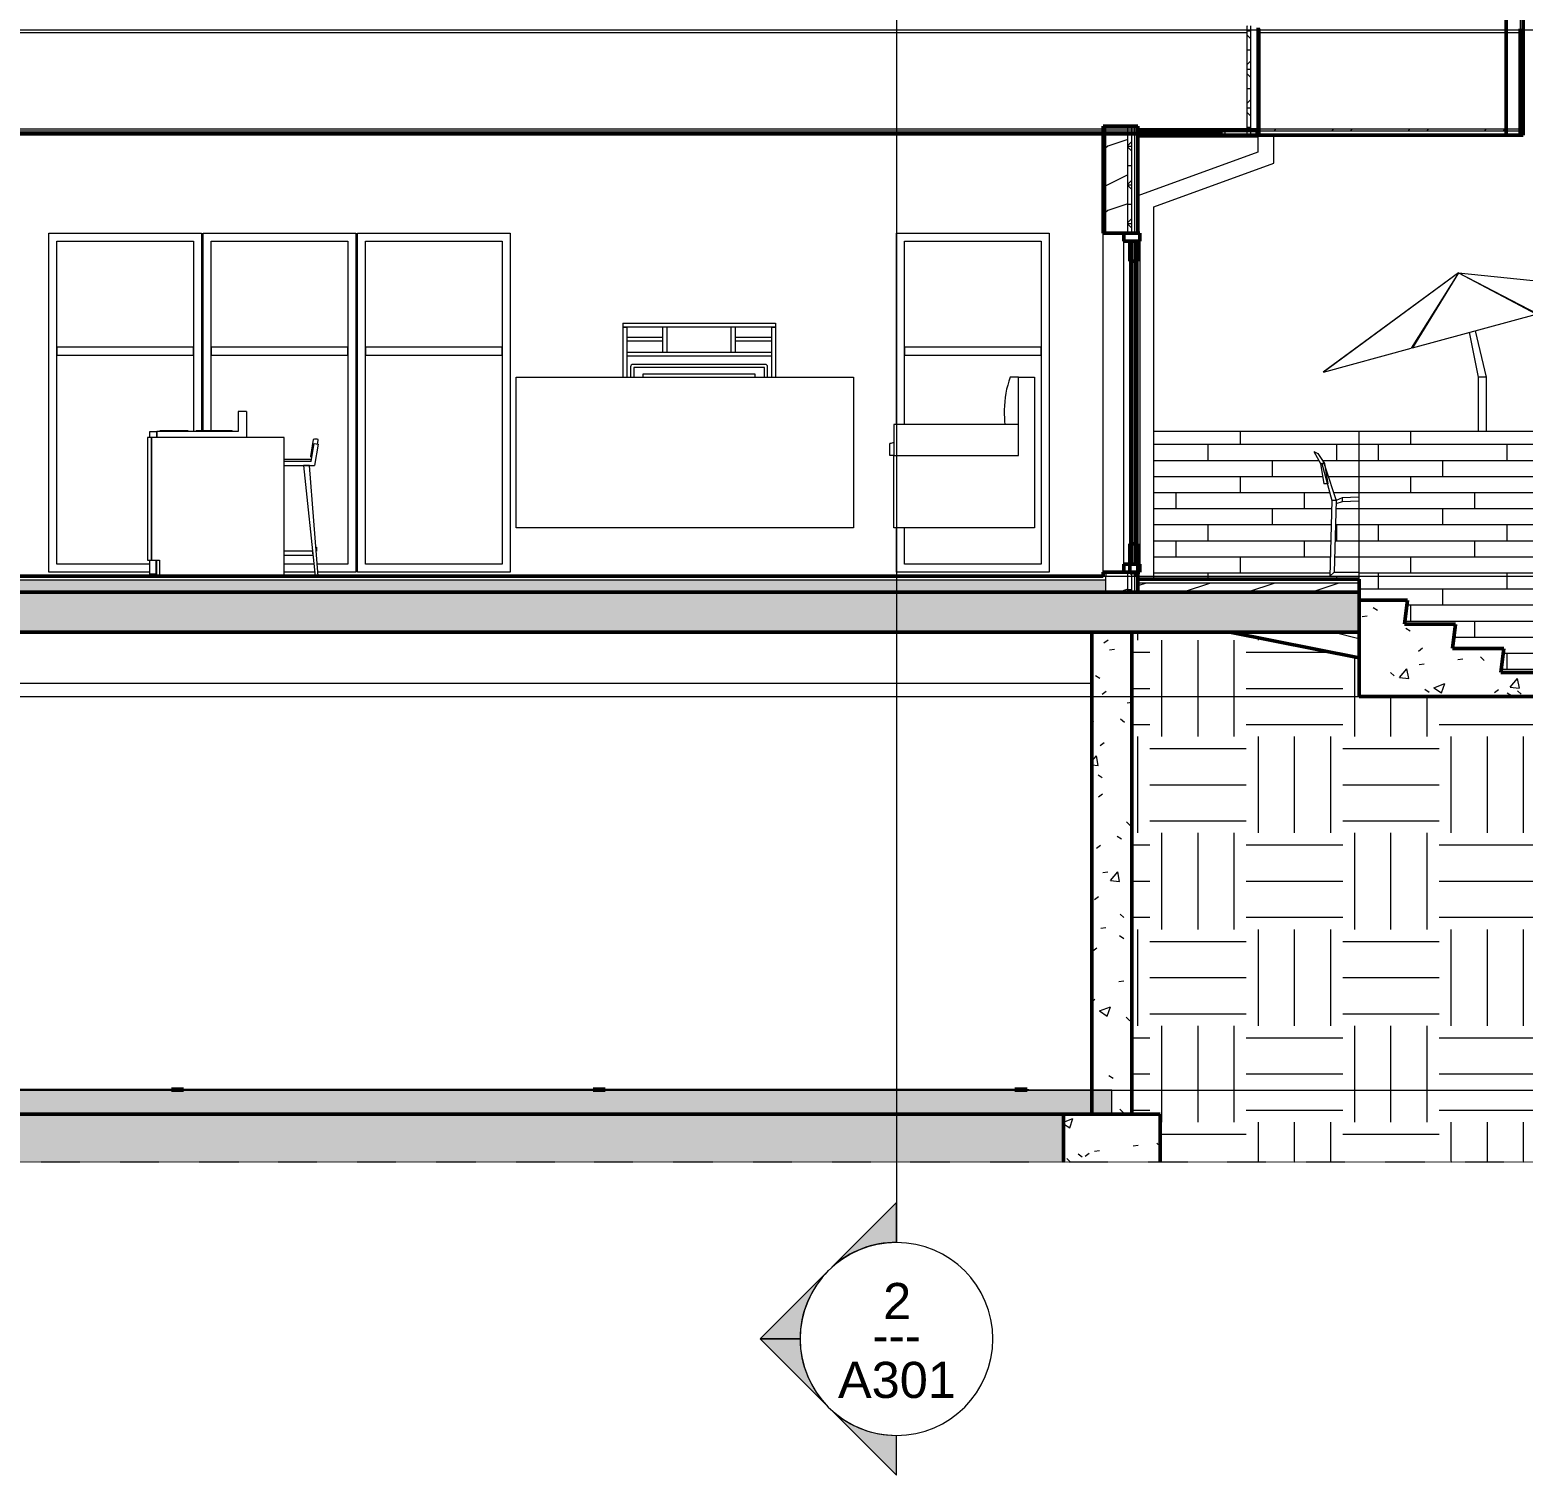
# Model space of a CAD drawing. Header units: inches. Extents: x 9609 to 15463, y -232 to 527.
# Drawn here: x 14714.3 to 15086, y -223.9 to 136 of the extents above; entities that cross this region are included whole.
import ezdxf

# ---------------------------------------------------------------- set-up
doc = ezdxf.new("R2010")
doc.units = ezdxf.units.IN
doc.header["$MEASUREMENT"] = 0
doc.linetypes.add('Aligning Line 1_8_', pattern=[0.25, 0.125, -0.125])
doc.linetypes.add('Grid Line 1_2_', pattern=[0.875, 0.5, -0.125, 0.125, -0.125])
for name, color, linetype, lineweight in [('0-3', 7, 'Continuous', 13), ('0-6', 90, 'Continuous', 5), ('0-8', 250, 'Continuous', 9), ('A-CLNG', 13, 'Continuous', 13), ('A-CLNG-1', 13, 'Continuous', 50), ('A-CLNG-PATT-1', 13, 'Continuous', 9), ('A-FLOR', 192, 'Continuous', 13), ('A-FLOR-1', 192, 'Continuous', 50), ('A-FLOR-LEVL-1', 51, 'Grid Line 1_2_', 9), ('A-FLOR-MCUT', 51, 'Continuous', 13), ('A-FLOR-PATT-1', 8, 'Continuous', 9), ('A-GENM', 5, 'Continuous', 9), ('A-GENM-1', 250, 'Continuous', 9), ('A-GENM-2', 10, 'Continuous', 50), ('A-GLAZ', 151, 'Continuous', 13), ('A-GLAZ-1', 151, 'Continuous', 50), ('A-WALL', 113, 'Continuous', 13), ('A-WALL-3', 113, 'Continuous', 50), ('A-WALL-PATT-5', 111, 'Continuous', 9), ('C-BLDG-PADS-1', 253, 'Continuous', 9), ('C-BLDG-PADS-2', 7, 'Continuous', 13), ('C-TOPO', 7, 'Continuous', 9), ('C-TOPO-1', 10, 'Continuous', 50), ('C-TOPO-2', 250, 'Continuous', 9), ('G-ANNO-SYMB', 111, 'Aligning Line 1_8_', 9), ('G-ANNO-SYMB-2', 147, 'Aligning Line 1_8_', 9), ('G-ANNO-SYMB-3', 111, 'Continuous', 9), ('G-IMPT', 8, 'Continuous', 9), ('I-FURN', 30, 'Continuous', 9), ('I-FURN-1', 250, 'Continuous', 9), ('L-SITE', 91, 'Continuous', 9), ('Q-CASE-2', 250, 'Continuous', 9), ('Q-SPCQ-1', 250, 'Continuous', 9), ('S-FNDN-1', 32, 'Continuous', 50), ('S-FNDN-2', 32, 'Continuous', 9), ('S-STRS', 31, 'Continuous', 9), ('S-STRS-2', 31, 'Continuous', 50)]:
    doc.layers.add(name, color=color, linetype=linetype, lineweight=lineweight)
doc.styles.add('Arial', font='arial.ttf', dxfattribs={"height": 9})
doc.styles.add('Century Gothic', font='ufonts.com_century-gothic.ttf', dxfattribs={"height": 9})
pattern_1 = [(0, (3257.106, 59.024), (24, 24), [24, -24]), (0, (3257.106, 68.024), (24, 24), [24, -24]), (0, (3257.106, 77.024), (24, 24), [24, -24]), (90, (3260.106, 80.024), (-24, 24), [24, -24]), (90, (3269.106, 80.024), (-24, 24), [24, -24]), (90, (3278.106, 80.024), (-24, 24), [24, -24])]
pattern_2 = [(0, (14416.421, 59.024), (30.72, 7.68), [1.267, -21.773, 1.267, -21.773, -122.88]), (0, (14416.421, 59.024), (30.72, 7.68), [-46.08, 1.267, -44.813, 1.267, -21.773, -53.76]), (0, (14416.421, 59.024), (30.72, 7.68), [-115.2, 1.267, -14.093, 1.267, -37.133]), (120, (14427.941, 62.864), (-22.011075, 22.7643), [1.267, -21.773, 1.267, -21.773, -122.88]), (120, (14427.941, 62.864), (-22.011075, 22.7643), [-46.08, 1.267, -44.813, 1.267, -21.773, -53.76]), (120, (14427.941, 62.864), (-22.011075, 22.7643), [-115.2, 1.267, -14.093, 1.267, -37.133]), (240, (14431.781, 78.224), (-8.708925, -30.4443), [1.267, -21.773, 1.267, -21.773, -122.88]), (240, (14431.781, 78.224), (-8.708925, -30.4443), [-46.08, 1.267, -44.813, 1.267, -21.773, -53.76]), (240, (14431.781, 78.224), (-8.708925, -30.4443), [-115.2, 1.267, -14.093, 1.267, -37.133])]
pattern_3 = [(0, (14416.421, 59.024), (0, 4.798), []), (315, (14416.4212, 59.024), (4.798427, 0), [6.786, -6.786]), (45, (14416.4212, 59.024), (4.798427, 0), [6.786, -6.786])]
pattern_4 = [(216.87, (14422.8192, 75.018), (47.980943, 31.987086), [7.997, -71.971]), (206.565, (14432.415, 70.22), (-15.993714, -15.99413), [17.881, -17.881]), (198.435, (14432.415, 62.223), (-31.98674, -15.99388), [10.115, -40.461])]
pattern_5 = [(45, (14416.421, 59.024), (-9.50352, 9.50352), []), (45, (14416.421, 73.424), (-9.50352, 9.50352), [])]
pattern_6 = [(50, (14416.421, 59.024), (27.5427, -2.4099), [2.88, -31.68]), (355, (14416.42, 59.024), (-5.32784, 28.88427), [2.304, -25.344]), (100.451, (14418.717, 58.823), (22.2153, 26.4739), [2.448, -26.924]), (46.184, (14416.42, 66.704), (40.9819, -6.3564), [4.32, -47.52]), (96.636, (14419.837, 66.175), (35.8907, 37.4062), [3.671, -40.386]), (351.184, (14416.42, 66.704), (35.891, 37.4062), [3.456, -38.016]), (21, (14420.261, 64.784), (22.92104, -15.46073), [2.88, -31.68]), (326, (14420.26, 64.784), (9.3435, 27.84574), [2.304, -25.344]), (71.451, (14422.17, 63.496), (32.26477, 12.3844), [2.448, -26.924]), (37.5, (14416.421, 59.024), (0.466855, 12.78271), [1.267, -23.77, 1.267, -24.461, -25.44]), (37.5, (14416.421, 59.024), (0.466855, 12.78271), [-50.765, 1.267, -24.173]), (7.5, (14416.421, 59.024), (10.10159, 15.14509), [1.267, -13.402, 1.267, -23.194, -9.696]), (7.5, (14416.421, 59.024), (10.10159, 15.14509), [-39.13, 1.267, -8.429]), (327.5, (14407.858, 59.024), (20.49916, -0.86578), [1.267, -8.333, 1.267, -28.685, -39.744]), (327.5, (14407.858, 59.024), (20.49916, -0.86578), [-39.552, 1.267, -38.477]), (317.5, (14404.018, 59.024), (22.39478, 3.8443), [1.267, -11.213, 1.267, -18.624, -28.224]), (317.5, (14404.018, 59.024), (22.39478, 3.8443), [-32.371, 1.267, -26.957])]

# ---------------------------------------------------------------- blocks, each defined once
blk = doc.blocks.new('CTR - 2nd Phase_rvt-2-BUILDING SECTION - NORTH_SOUTH - LOOKING WEST')
at = {"layer": 'A-FLOR-LEVL-1'}
for p, q in [((1814.21, 136), (4168.71, 136)), ((1814.21, 0), (4168.71, 0)), ((1814.21, -30), (4168.71, -30)), ((1814.21, -128), (4168.71, -128))]:
    blk.add_line(p, q, dxfattribs=at)
blk = doc.blocks.new('Range - 24_ x 24_-V59-BUILDING SECTION - NORTH_SOUTH - LOOKING WEST')
at = {"layer": 'Q-SPCQ-1'}
for p, q in [((3608.87, 41), (3606.87, 41)), ((3606.87, 41), (3606.87, 36)), ((3608.87, 41), (3608.87, 34.5)), ((3584.87, 34.5), (3584.87, 36)), ((3584.87, 36), (3586.62, 36)), ((3586.62, 34.5), (3586.62, 36)), ((3606.87, 36), (3586.62, 36)), ((3586.62, 36), (3586.62, 34.5)), ((3587.37, 36.25), (3587.37, 36)), ((3587.43, 36.25), (3587.84, 36.25)), ((3587.87, 36.25), (3587.87, 36)), ((3587.87, 36.25), (3590.87, 36.25)), ((3590.87, 36.25), (3593.87, 36.25)), ((3593.87, 36), (3593.87, 36.25)), ((3593.9, 36.25), (3594.32, 36.25)), ((3594.37, 36), (3594.37, 36.25)), ((3596.37, 36.25), (3596.37, 36)), ((3596.37, 36.25), (3597.84, 36.25)), ((3597.87, 36.25), (3597.87, 36)), ((3597.87, 36.25), (3600.87, 36.25)), ((3600.87, 36.25), (3603.87, 36.25)), ((3603.87, 36), (3603.87, 36.25)), ((3603.91, 36.25), (3605.37, 36.25)), ((3605.37, 36), (3605.37, 36.25)), ((3584.87, 0.5), (3584.87, 4)), ((3586.37, 4), (3586.37, 0.5)), ((3586.62, 0), (3586.62, 4)), ((3586.37, 0.5), (3584.87, 0.5))]:
    blk.add_line(p, q, dxfattribs=at)
blk = doc.blocks.new('OD_CW_Base Cabinet - OD_CW_Base Cabinet-2100134-BUILDING SECTION - NORTH_SOUTH - LOOKING WEST')
at = {"layer": 'Q-CASE-2'}
for p, q in [((3584.25, 34.5), (3584.25, 4)), ((3585.25, 34.5), (3584.25, 34.5)), ((3585.25, 4), (3585.25, 34.5)), ((3585.25, 34.5), (3585.25, 4)), ((3618.25, 34.5), (3585.25, 34.5)), ((3618.25, 0), (3618.25, 34.5)), ((3584.25, 4), (3585.25, 4)), ((3585.25, 4), (3587.25, 4)), ((3587.25, 4), (3587.25, 0))]:
    blk.add_line(p, q, dxfattribs=at)
blk = doc.blocks.new('Bar_Stool_6722_1_ - Bar_Stool_6722_1_-1372833-BUILDING SECTION - NORTH_SOUTH - LOOKING WEST')
at = {"layer": 'I-FURN-1'}
for p, q in [((3625.53, 33.98), (3624.87, 29.79)), ((3626.62, 32.86), (3626.77, 33.73)), ((3626.77, 33.73), (3626.77, 33.98)), ((3624.87, 29.79), (3625.04, 29.62)), ((3624.99, 28.5), (3625.79, 33.01)), ((3625.79, 33.01), (3626.77, 32.84)), ((3626.77, 32.84), (3625.83, 27.5)), ((3624.74, 29.04), (3618.25, 29.04)), ((3624.99, 28.5), (3618.25, 28.5)), ((3618.25, 27.5), (3625.83, 27.5)), ((3624.6, 27.5), (3623.13, 27.5)), ((3623.13, 27.5), (3626.02, 0)), ((3626.77, 0), (3624.6, 27.5)), ((3625.04, 28.86), (3624.74, 29.04)), ((3625.03, 28.71), (3625.04, 28.86)), ((3625.04, 29.62), (3625.19, 29.59)), ((3625.37, 6.22), (3618.25, 6.22)), ((3618.25, 5.22), (3625.48, 5.22)), ((3625.48, 5.22), (3625.37, 6.22)), ((3626.2, 7.22), (3626.31, 7.22)), ((3626.31, 7.22), (3626.31, 6.22))]:
    blk.add_line(p, q, dxfattribs=at)
blk.add_arc((3626.15, 32.61), 1.51, 65.6531, 114.3469, dxfattribs=at)
blk = doc.blocks.new('Entertainment_Center_14771 - Entertainment_Center_14771-1372851-BUILDING SECTION - NORTH_SOUTH - LOOKING WEST')
at = {"layer": 'I-FURN-1'}
for p, q in [((3702.57, 63), (3740.57, 63)), ((3702.57, 63), (3702.57, 62)), ((3740.57, 62), (3702.57, 62)), ((3702.57, 62), (3703.57, 62)), ((3702.57, 62), (3702.57, 49.5)), ((3703.57, 62), (3703.57, 49.5)), ((3712.57, 55.72), (3712.57, 62)), ((3713.57, 62), (3712.57, 62)), ((3713.57, 62), (3713.57, 55.72)), ((3729.57, 55.72), (3729.57, 62)), ((3730.57, 62), (3729.57, 62)), ((3730.57, 62), (3730.57, 55.72)), ((3739.57, 62), (3740.57, 62)), ((3739.57, 62), (3739.57, 49.5)), ((3740.57, 63), (3740.57, 62)), ((3740.57, 62), (3740.57, 49.5)), ((3703.57, 59.47), (3712.57, 59.47)), ((3712.57, 58.47), (3703.57, 58.47)), ((3730.57, 59.47), (3739.57, 59.47)), ((3739.57, 58.47), (3730.57, 58.47)), ((3703.57, 55.72), (3739.57, 55.72)), ((3703.57, 55.72), (3703.57, 54.72)), ((3739.57, 54.72), (3703.57, 54.72)), ((3704.52, 52.13), (3704.52, 49.5)), ((3738.03, 52.72), (3705.11, 52.72)), ((3712.57, 55.72), (3713.57, 55.72)), ((3729.57, 55.72), (3730.57, 55.72)), ((3738.62, 49.5), (3738.62, 52.13)), ((3739.57, 55.72), (3739.57, 54.72)), ((3705.31, 51.93), (3705.31, 49.5)), ((3737.83, 51.93), (3705.31, 51.93)), ((3707.67, 49.5), (3707.67, 50.36)), ((3707.67, 50.36), (3735.47, 50.36)), ((3735.47, 50.36), (3735.47, 49.5)), ((3737.83, 49.5), (3737.83, 51.93))]:
    blk.add_line(p, q, dxfattribs=at)
for centre, start, end in [((3705.11, 52.13), 90, 180), ((3738.03, 52.13), 0, 90)]:
    blk.add_arc(centre, 0.591, start, end, dxfattribs=at)
blk = doc.blocks.new('Couch-Both_Arms-Generic - 1-1372852-BUILDING SECTION - NORTH_SOUTH - LOOKING WEST')
at = {"layer": 'I-FURN-1'}
for p, q in [((3676.06, 49.5), (3760.06, 49.5)), ((3676.06, 12), (3676.06, 49.5)), ((3760.06, 49.5), (3760.06, 12)), ((3760.06, 12), (3676.06, 12))]:
    blk.add_line(p, q, dxfattribs=at)
blk = doc.blocks.new('Couch-Both_Arms-Generic - 2-1352635-BUILDING SECTION - NORTH_SOUTH - LOOKING WEST')
at = {"layer": 'I-FURN'}
for p, q in [((3801.06, 49.5), (3799.06, 49.5)), ((3801.06, 37.75), (3801.06, 49.5)), ((3797.56, 41.37), (3797.56, 41.12)), ((3801.06, 37.75), (3770.06, 37.75)), ((3770.06, 37.75), (3770.06, 30)), ((3801.06, 30), (3801.06, 37.75)), ((3769.06, 30), (3769.06, 33)), ((3770.06, 30), (3769.06, 30)), ((3770.06, 30), (3801.06, 30))]:
    blk.add_line(p, q, dxfattribs=at)
for centre, radius, start, end in [((3820.32, 41.37), 22.76, 159.0802, 180), ((3845.07, 41.12), 47.51, 180, 184.0748), ((3784.94, -50.26), 84.76, 100.111, 100.7955)]:
    blk.add_arc(centre, radius, start, end, dxfattribs=at)
at = {"layer": 'I-FURN-1'}
for p, q in [((3801.06, 49.5), (3805.06, 49.5)), ((3805.06, 49.5), (3805.06, 12)), ((3770.06, 12), (3770.06, 30)), ((3805.06, 12), (3770.06, 12))]:
    blk.add_line(p, q, dxfattribs=at)
blk = doc.blocks.new('CTR - 1st Phase - Unit Layouts_rvt-2-BUILDING SECTION - NORTH_SOUTH - LOOKING WEST')
at = {"layer": '0-3'}
for name in ['Entertainment_Center_14771 - Entertainment_Center_14771-1372851-BUILDING SECTION - NORTH_SOUTH - LOOKING WEST', 'Couch-Both_Arms-Generic - 1-1372852-BUILDING SECTION - NORTH_SOUTH - LOOKING WEST', 'Couch-Both_Arms-Generic - 2-1352635-BUILDING SECTION - NORTH_SOUTH - LOOKING WEST', 'Range - 24_ x 24_-V59-BUILDING SECTION - NORTH_SOUTH - LOOKING WEST', 'OD_CW_Base Cabinet - OD_CW_Base Cabinet-2100134-BUILDING SECTION - NORTH_SOUTH - LOOKING WEST', 'Bar_Stool_6722_1_ - Bar_Stool_6722_1_-1372833-BUILDING SECTION - NORTH_SOUTH - LOOKING WEST']:
    blk.add_blockref(name, (0, 0), dxfattribs=at)
blk = doc.blocks.new('CTR  - Topography_rvt-2-BUILDING SECTION - NORTH_SOUTH - LOOKING WEST')
at = {"layer": 'C-BLDG-PADS-1'}
h = blk.add_hatch(dxfattribs=at)
h.set_pattern_fill('FP_42', color=256, style=0, pattern_type=2)
h.set_pattern_definition([(50, (3257.106, 59.024), (27.5427, -2.40992), [2.88, -31.68]), (355, (3257.106, 59.024), (-5.32784, 28.88427), [2.304, -25.344]), (100.451, (3259.402, 58.823), (22.2153, 26.47393), [2.448, -26.924]), (46.184, (3257.106, 66.704), (40.9819, -6.3564), [4.32, -47.52]), (96.636, (3260.522, 66.175), (35.8907, 37.4062), [3.671, -40.386]), (351.184, (3257.106, 66.704), (35.891, 37.4062), [3.456, -38.016]), (21, (3260.946, 64.784), (22.92104, -15.46073), [2.88, -31.68]), (326, (3260.946, 64.784), (9.34353, 27.84574), [2.304, -25.344]), (71.451, (3262.856, 63.496), (32.26477, 12.3844), [2.448, -26.924]), (37.5, (3257.106, 59.024), (0.466855, 12.78271), [1.267, -23.77, 1.267, -24.461, -25.44]), (37.5, (3257.106, 59.024), (0.466855, 12.78271), [-50.765, 1.267, -24.173]), (7.5, (3257.106, 59.024), (10.10159, 15.14509), [1.267, -13.402, 1.267, -23.194, -9.696]), (7.5, (3257.106, 59.024), (10.10159, 15.14509), [-39.13, 1.267, -8.429]), (327.5, (3248.543, 59.024), (20.49916, -0.86578), [1.267, -8.333, 1.267, -28.685, -39.744]), (327.5, (3248.543, 59.024), (20.49916, -0.86578), [-39.552, 1.267, -38.477]), (317.5, (3244.703, 59.024), (22.39478, 3.8443), [1.267, -11.213, 1.267, -18.624, -28.224]), (317.5, (3244.703, 59.024), (22.39478, 3.8443), [-32.371, 1.267, -26.957])])
h.paths.add_polyline_path([(2856.36, -134), (3824.32, -134), (3824.32, -128), (1938.32, -128), (1938.32, -134), (2721.29, -134)], flags=0)
at = {"layer": 'C-TOPO'}
h = blk.add_hatch(dxfattribs=at)
h.set_pattern_fill('FP_43', color=256, style=0, pattern_type=2)
h.set_pattern_definition(pattern_1)
h.paths.add_polyline_path([(3897.94, -145.92), (3933.92, -145.92), (3933.92, -27.7), (3933.46, -27.7), (3933.17, -30), (3885.92, -30), (3885.92, -20.35), (3853.69, -14), (3829.32, -14), (3829.32, -134), (3836.32, -134), (3836.32, -145.92), (3851.47, -145.92)], flags=0)
h = blk.add_hatch(dxfattribs=at)
h.set_pattern_fill('FP_43', color=256, style=0, pattern_type=2)
h.set_pattern_definition(pattern_1)
h.paths.add_polyline_path([(3812.32, -145.92), (3812.32, -134.01), (1938.32, -134.01), (1938.32, -145.92), (3801.84, -145.92)], flags=0)
at = {"layer": 'A-FLOR-LEVL-1'}
for p, q in [((1814.21, 0), (4168.71, 0)), ((1814.21, -128), (4168.71, -128))]:
    blk.add_line(p, q, dxfattribs=at)
at = {"layer": 'C-BLDG-PADS-2'}
for p, q in [((3824.32, -128), (1938.32, -128)), ((3824.32, -134), (3824.32, -128)), ((1938.32, -134), (3824.32, -134))]:
    blk.add_line(p, q, dxfattribs=at)
at = {"layer": 'C-TOPO-1'}
for p, q in [((3853.69, -14), (3885.92, -20.35)), ((3581.79, -134.01), (1938.32, -134.01)), ((3812.32, -134.01), (3581.79, -134.01))]:
    blk.add_line(p, q, dxfattribs=at)
at = {"layer": 'C-TOPO-2'}
for p, q in [((3853.69, -14), (3885.92, -20.35)), ((3879.62, -14), (3885.85, -15.51)), ((3581.79, -134.01), (1938.32, -134.01)), ((3581.79, -134.01), (3812.32, -134.01))]:
    blk.add_line(p, q, dxfattribs=at)
at = {"layer": 'G-ANNO-SYMB-2'}
blk.add_line((1910.88, 0), (4071.98, 0), dxfattribs=at)
blk = doc.blocks.new('Parking_Stall_Multiple - STANDARD-1981804-BUILDING SECTION - NORTH_SOUTH - LOOKING WEST')
at = {"layer": 'A-GENM-1'}
for p, q in [((2180.82, -127.75), (2282.82, -127.75)), ((2285.82, -127.75), (2387.82, -127.75)), ((2390.82, -127.75), (2492.82, -127.75))]:
    blk.add_line(p, q, dxfattribs=at)
at = {"layer": 'A-GENM-2'}
for p, q in [((2180.82, -127.75), (2177.82, -127.75)), ((2177.82, -127.75), (2177.82, -128)), ((2177.82, -128), (2180.82, -128)), ((2180.82, -128), (2180.82, -127.75)), ((2285.82, -127.75), (2282.82, -127.75)), ((2282.82, -127.75), (2282.82, -128)), ((2285.82, -127.75), (2282.82, -127.75)), ((2282.82, -127.75), (2282.82, -128)), ((2282.82, -128), (2285.82, -128)), ((2282.82, -128), (2285.82, -128)), ((2285.82, -128), (2285.82, -127.75)), ((2285.82, -128), (2285.82, -127.75)), ((2390.82, -127.75), (2387.82, -127.75)), ((2387.82, -127.75), (2387.82, -128)), ((2390.82, -127.75), (2387.82, -127.75)), ((2387.82, -127.75), (2387.82, -128)), ((2387.82, -128), (2390.82, -128)), ((2387.82, -128), (2390.82, -128)), ((2390.82, -128), (2390.82, -127.75)), ((2390.82, -128), (2390.82, -127.75)), ((2495.82, -127.75), (2492.82, -127.75)), ((2492.82, -127.75), (2492.82, -128)), ((2492.82, -128), (2495.82, -128)), ((2495.82, -128), (2495.82, -127.75))]:
    blk.add_line(p, q, dxfattribs=at)
blk = doc.blocks.new('CTR - 1st Phase - Common Walls_rvt-2-BUILDING SECTION - NORTH_SOUTH - LOOKING WEST')
at = {"layer": 'A-FLOR-LEVL-1'}
for p, q in [((1814.21, 136), (4168.71, 136)), ((1814.21, 0), (4168.71, 0)), ((1814.21, -30), (4168.71, -30)), ((1814.21, -128), (4168.71, -128))]:
    blk.add_line(p, q, dxfattribs=at)
at = {"layer": 'G-ANNO-SYMB-2'}
blk.add_line((1910.88, 0), (4071.98, 0), dxfattribs=at)
at = {"layer": '0-8'}
blk.add_blockref('Parking_Stall_Multiple - STANDARD-1981804-BUILDING SECTION - NORTH_SOUTH - LOOKING WEST', (1307.4, 0), dxfattribs=at)
blk = doc.blocks.new('Outdoor Table01 - 02ZUTB01_dwg-1294291-BUILDING SECTION - NORTH_SOUTH - LOOKING WEST')
at = {"layer": 'G-IMPT'}
for p, q in [((3910.64, 75.5), (3876.96, 50.77)), ((3910.64, 75.5), (3876.96, 50.77)), ((3910.64, 75.5), (3877.06, 50.8)), ((3910.64, 75.5), (3898.89, 56.75)), ((3910.64, 75.5), (3899.15, 56.82)), ((3910.64, 75.5), (3952.21, 71.29)), ((3910.64, 75.5), (3952.21, 71.29)), ((3910.64, 75.5), (3930.02, 65.24)), ((3910.64, 75.5), (3930.27, 65.31)), ((3910.64, 75.5), (3952.1, 71.26)), ((3930.27, 65.31), (3952.1, 71.26)), ((3899.15, 56.82), (3930.02, 65.24)), ((3915.64, 49.5), (3913.4, 60.7)), ((3917.64, 49.5), (3914.85, 61.1)), ((3877.06, 50.8), (3898.89, 56.75)), ((3915.64, 36), (3915.64, 49.5)), ((3917.64, 49.5), (3915.64, 49.5)), ((3917.64, 36), (3917.64, 49.5)), ((3874.65, 31), (3875.65, 30.5)), ((3874.65, 31), (3876.27, 28)), ((3875.65, 30.5), (3877.27, 28)), ((3876.27, 28), (3877.14, 23)), ((3876.27, 28), (3876.64, 28)), ((3877.14, 28), (3876.64, 28)), ((3876.64, 28), (3879.14, 18.83)), ((3877.14, 28), (3877.4, 27.21)), ((3877.14, 28), (3877.27, 28)), ((3877.27, 28), (3878.14, 23)), ((3877.42, 27.15), (3880.14, 18.83)), ((3878, 23), (3877.14, 23)), ((3878.14, 23), (3878.08, 23)), ((3879.14, 18.83), (3878.64, 0)), ((3880.14, 18.83), (3879.14, 18.83)), ((3880.14, 18.83), (3879.64, 1)), ((3881.64, 19.48), (3880.14, 18.83)), ((3885.85, 19.65), (3881.64, 19.48)), ((3881.64, 19.48), (3881.64, 18.48)), ((3885.85, 18.65), (3881.64, 18.48)), ((3881.64, 18.48), (3880.11, 17.98)), ((3878.64, 0), (3879.64, 1)), ((3878.64, 0), (3885.85, 0)), ((3879.64, 1), (3885.85, 1))]:
    blk.add_line(p, q, dxfattribs=at)
blk = doc.blocks.new('Outdoor Table01 - Outdoor Table01-1899970-BUILDING SECTION - NORTH_SOUTH - LOOKING WEST')
blk.add_blockref('Outdoor Table01 - 02ZUTB01_dwg-1294291-BUILDING SECTION - NORTH_SOUTH - LOOKING WEST', (0, 0))
blk = doc.blocks.new('_THE_ WINDOW _ DOOR - Door - 1st Floor-V126-BUILDING SECTION - NORTH_SOUTH - LOOKING WEST')
at = {"layer": 'A-GLAZ'}
for p, q in [((3827.32, 3), (3827.32, 83.37)), ((3831.32, 83.37), (3831.32, 3)), ((3828.82, 8), (3828.82, 78.37)), ((3830.82, 78.37), (3830.82, 8))]:
    blk.add_line(p, q, dxfattribs=at)
at = {"layer": 'A-GLAZ-1'}
for p, q in [((3827.32, 85.37), (3827.32, 83.37)), ((3831.32, 85.37), (3827.32, 85.37)), ((3827.32, 83.37), (3831.32, 83.37)), ((3830.82, 83.37), (3828.82, 83.37)), ((3828.82, 83.37), (3828.82, 78.37)), ((3830.32, 83.37), (3829.32, 83.37)), ((3829.32, 83.37), (3829.32, 3)), ((3830.32, 3), (3830.32, 83.37)), ((3830.82, 78.37), (3830.82, 83.37)), ((3831.32, 83.37), (3831.32, 85.37)), ((3828.82, 78.37), (3830.82, 78.37)), ((3830.82, 8), (3828.82, 8)), ((3828.82, 8), (3828.82, 1)), ((3830.82, 1), (3830.82, 8)), ((3827.32, 3), (3827.32, 1)), ((3831.32, 3), (3827.32, 3)), ((3827.32, 1), (3831.32, 1)), ((3828.82, 1), (3830.82, 1)), ((3829.32, 3), (3830.32, 3)), ((3829.82, 1), (3829.82, 0.5)), ((3830.82, 1), (3829.82, 1)), ((3829.82, 0.5), (3830.82, 0.5)), ((3830.82, 0.5), (3830.82, 1)), ((3831.32, 1), (3831.32, 3))]:
    blk.add_line(p, q, dxfattribs=at)
blk = doc.blocks.new('_THE_ WINDOW _ DOOR - Window - 1st Floor-V129-BUILDING SECTION - NORTH_SOUTH - LOOKING WEST')
at = {"layer": 'A-GLAZ'}
for p, q in [((3561.71, 83.37), (3595.74, 83.37)), ((3561.71, 3), (3561.71, 83.37)), ((3595.74, 83.37), (3595.74, 36)), ((3561.71, 57), (3561.71, 55)), ((3595.74, 57), (3561.71, 57)), ((3595.74, 55), (3595.74, 57)), ((3561.71, 55), (3595.74, 55)), ((3584.87, 3), (3561.71, 3)), ((3586.62, 3), (3586.37, 3))]:
    blk.add_line(p, q, dxfattribs=at)
blk = doc.blocks.new('_THE_ WINDOW _ DOOR - Window - 1st Floor-V155-BUILDING SECTION - NORTH_SOUTH - LOOKING WEST')
at = {"layer": 'A-GLAZ'}
for p, q in [((3600.11, 83.37), (3634.14, 83.37)), ((3600.11, 36.25), (3600.11, 83.37)), ((3634.14, 83.37), (3634.14, 3)), ((3600.11, 57), (3600.11, 55)), ((3634.14, 57), (3600.11, 57)), ((3634.14, 55), (3634.14, 57)), ((3600.11, 55), (3634.14, 55)), ((3625.71, 3), (3618.25, 3)), ((3634.14, 3), (3626.54, 3))]:
    blk.add_line(p, q, dxfattribs=at)
blk = doc.blocks.new('_THE_ WINDOW _ DOOR - Window - 1st Floor-V156-BUILDING SECTION - NORTH_SOUTH - LOOKING WEST')
at = {"layer": 'A-GLAZ'}
for p, q in [((3772.72, 83.37), (3806.75, 83.37)), ((3772.72, 37.75), (3772.72, 83.37)), ((3806.75, 83.37), (3806.75, 3)), ((3772.72, 57), (3772.72, 55)), ((3806.75, 57), (3772.72, 57)), ((3806.75, 55), (3806.75, 57)), ((3772.72, 55), (3806.75, 55)), ((3772.72, 3), (3772.72, 12)), ((3806.75, 3), (3772.72, 3))]:
    blk.add_line(p, q, dxfattribs=at)
blk = doc.blocks.new('077123 - Manufactured Gutters and Downspouts - 077123 - Manufactured Gutters and Downspouts-1955134-BUILDING SECTION - NORTH_SOUTH - LOOKING WEST')
at = {"layer": 'A-GENM'}
for p, q in [((3860.7, 109.75), (3860.7, 105.58)), ((3864.7, 102.78), (3864.7, 109.75)), ((3860.7, 105.58), (3830.82, 94.71)), ((3834.82, 91.91), (3864.7, 102.78)), ((3834.82, -0.75), (3834.82, 91.91))]:
    blk.add_line(p, q, dxfattribs=at)
blk = doc.blocks.new('_THE_ WINDOW _ DOOR - Window - 1st Floor-V166-BUILDING SECTION - NORTH_SOUTH - LOOKING WEST')
at = {"layer": 'A-GLAZ'}
for p, q in [((3638.51, 83.37), (3672.54, 83.37)), ((3638.51, 3), (3638.51, 83.37)), ((3672.54, 83.37), (3672.54, 3)), ((3638.51, 57), (3638.51, 55)), ((3672.54, 57), (3638.51, 57)), ((3672.54, 55), (3672.54, 57)), ((3638.51, 55), (3672.54, 55)), ((3672.54, 3), (3638.51, 3))]:
    blk.add_line(p, q, dxfattribs=at)
blk = doc.blocks.new('Section - Section Head - Filled-22785-BUILDING SECTION - NORTH_SOUTH - LOOKING WEST')
at = {"layer": 'G-ANNO-SYMB-3'}
h = blk.add_hatch(color=256, dxfattribs=at)
edge = h.paths.add_edge_path(flags=0)
edge.add_arc((2547.82, 477.51), 24.03, 47.9216, 90)
edge.add_line((2547.82, 501.54), (2547.82, 511.45))
edge.add_line((2547.82, 511.45), (2563.93, 495.35))
h = blk.add_hatch(color=256, dxfattribs=at)
edge = h.paths.add_edge_path(flags=0)
edge.add_line((2564.79, 494.48), (2581.76, 477.51))
edge.add_line((2581.76, 477.51), (2571.82, 477.51))
edge.add_arc((2547.82, 477.51), 24, 0, 45)
h = blk.add_hatch(color=256, dxfattribs=at)
edge = h.paths.add_edge_path(flags=0)
edge.add_arc((2547.82, 477.51), 24, 315, 360)
edge.add_line((2571.82, 477.51), (2581.76, 477.51))
edge.add_line((2581.76, 477.51), (2564.79, 460.54))
h = blk.add_hatch(color=256, dxfattribs=at)
edge = h.paths.add_edge_path(flags=0)
edge.add_line((2563.93, 459.67), (2547.82, 443.57))
edge.add_line((2547.82, 443.57), (2547.82, 453.48))
edge.add_arc((2547.82, 477.51), 24.03, 270, 312.0784)
for p, q in [((2563.93, 495.35), (2547.82, 511.45)), ((2547.82, 511.45), (2547.82, 501.54)), ((2581.76, 477.51), (2564.79, 494.48)), ((2564.79, 460.54), (2581.76, 477.51)), ((2571.82, 477.51), (2581.76, 477.51)), ((2581.76, 477.51), (2571.82, 477.51)), ((2547.82, 443.57), (2563.93, 459.67)), ((2547.82, 453.48), (2547.82, 443.57))]:
    blk.add_line(p, q, dxfattribs=at)
for centre, radius, start, end in [((2547.82, 477.54), 24, 90, 270), ((2547.82, 477.54), 24, 270, 90), ((2547.82, 477.51), 24.03, 47.9216, 90), ((2547.82, 477.51), 24, 0, 45), ((2547.82, 477.51), 24, 315, 360), ((2547.82, 477.51), 24.03, 270, 312.0784)]:
    blk.add_arc(centre, radius, start, end, dxfattribs=at)

msp = doc.modelspace()

# ---------------------------------------------------------------- hatches: boundary and pattern name
at = {"layer": 'A-CLNG-PATT-1'}
h = msp.add_hatch(dxfattribs=at)
h.set_pattern_fill('FP_48', color=256, style=0, pattern_type=2)
h.set_pattern_definition(pattern_5)
h.paths.add_polyline_path([(13257.139, 110.625), (13257.139, 111.125), (13227.489, 111.125), (13227.489, 110.625), (13255.9123, 110.625)], flags=0)
h.paths.add_polyline_path([(15019.789, 110.625), (15019.789, 111.125), (14990.139, 111.125), (14990.139, 110.625), (15011.8093, 110.625)], flags=0)
at = {"layer": 'A-FLOR-PATT-1'}
h = msp.add_hatch(dxfattribs=at)
h.set_pattern_fill('FP_41', color=256, style=0, pattern_type=2)
h.set_pattern_definition(pattern_2)
h.paths.add_polyline_path([(15011.789, 110.125), (15011.789, 110.75), (13795.639, 110.75), (13795.639, 110.125), (15011.164, 110.125)], flags=0)
h.paths.add_polyline_path([(13239.0287, 110.125), (13257.889, 110.125), (13257.889, 110.75), (13229.989, 110.75), (13229.989, 110.125)], flags=0)
h.paths.add_polyline_path([(13265.139, 110.125), (13683.639, 110.125), (13683.639, 110.75), (13265.139, 110.75)], flags=0)
h = msp.add_hatch(dxfattribs=at)
h.set_pattern_fill('FP_48', color=256, style=0, pattern_type=2)
h.set_pattern_definition(pattern_5)
h.paths.add_polyline_path([(15085.289, 110.75), (15085.289, 111.25), (15020.2265, 111.25), (15020.2265, 110.75), (15028.6929, 110.75)], flags=0)
h = msp.add_hatch(dxfattribs=at)
h.set_pattern_fill('FP_41', color=256, style=0, pattern_type=2)
h.set_pattern_definition(pattern_2)
h.paths.add_polyline_path([(14116.9772, -4), (14982.139, -4), (14982.139, -1), (13265.139, -1), (13265.139, -4), (14083.2099, -4)], flags=0)
h = msp.add_hatch(dxfattribs=at)
h.set_pattern_fill('FP_44', color=256, style=0, pattern_type=2)
h.set_pattern_definition(pattern_4)
h.paths.add_polyline_path([(15045.239, -4), (15045.239, -1.75), (14990.139, -1.75), (14990.139, -4), (15028.6929, -4)], flags=0)
h = msp.add_hatch(dxfattribs=at)
h.set_pattern_fill('FP_42', color=256, style=0, pattern_type=2)
h.set_pattern_definition(pattern_6)
h.paths.add_polyline_path([(13259.639, -14), (15045.239, -14), (15045.239, -4), (13259.639, -4), (13259.639, -9.2343)], flags=0)
at = {"layer": 'A-WALL-PATT-5'}
h = msp.add_hatch(dxfattribs=at)
h.set_pattern_fill('FP_44', color=256, style=0, pattern_type=2)
h.set_pattern_definition(pattern_4)
h.paths.add_polyline_path([(15017.289, 109.75), (15017.289, 111.25), (15011.789, 111.25), (15011.8093, 109.75)], flags=0)
h.paths.add_polyline_path([(15011.789, 229.75), (15017.289, 229.75), (15017.289, 241.875), (15011.789, 241.875), (15011.789, 232.6021)], flags=0)
h.paths.add_polyline_path([(15011.789, 266.625), (15017.289, 266.625), (15017.289, 268.125), (15011.789, 268.125), (15011.789, 267.625)], flags=0)
h.paths.add_polyline_path([(15011.789, 350.125), (15017.289, 350.125), (15017.289, 350.5), (15011.789, 350.5)], flags=0)
h = msp.add_hatch(dxfattribs=at)
h.set_pattern_fill('FP_45', color=256, style=0, pattern_type=2)
h.set_pattern_definition(pattern_3)
h.paths.add_polyline_path([(15018.289, 109.75), (15018.289, 137), (15017.289, 137), (15017.289, 109.75)], flags=0)
h.paths.add_polyline_path([(15018.289, 229.75), (15018.289, 268.125), (15017.289, 268.125), (15017.289, 229.75)], flags=0)
h.paths.add_polyline_path([(15017.289, 350.125), (15018.289, 350.125), (15018.289, 350.5), (15017.289, 350.5)], flags=0)
h = msp.add_hatch(dxfattribs=at)
h.set_pattern_fill('FP_44', color=256, style=0, pattern_type=2)
h.set_pattern_definition(pattern_4)
h.paths.add_polyline_path([(14987.639, -4), (14987.639, 1), (14982.139, 1), (14982.139, -4), (14986.4838, -4)], flags=0)
h.paths.add_polyline_path([(14987.639, 85.375), (14987.639, 112), (14982.139, 112), (14982.139, 85.375)], flags=0)
h = msp.add_hatch(dxfattribs=at)
h.set_pattern_fill('FP_45', color=256, style=0, pattern_type=2)
h.set_pattern_definition(pattern_3)
h.paths.add_polyline_path([(14987.639, -4), (14988.639, -4), (14988.639, 1), (14987.639, 1)], flags=0)
h.paths.add_polyline_path([(14987.639, 85.375), (14988.639, 85.375), (14988.639, 112), (14987.639, 112), (14987.639, 106.4266)], flags=0)
h = msp.add_hatch(dxfattribs=at)
h.set_pattern_fill('FP_54', color=256, style=0, pattern_type=2)
h.set_pattern_definition([(0, (14983.6392, 0.8), (0, 4), []), (90, (14983.639, 0.8), (-8, 8), [4, -28]), (90, (14999.639, 4.8), (-8, 8), [4, -28])])
h.paths.add_polyline_path([(15010.7843, -0.75), (15045.164, -0.75), (15045.164, 0), (15037.9528, 0), (15038.4528, 18.8295), (15037.3159, 23), (15036.4528, 23), (15035.5829, 28), (15033.9672, 31), (15034.9672, 30.5), (15036.5829, 28), (15036.7306, 27.1508), (15039.4528, 18.8295), (15040.9528, 19.4798), (15045.164, 19.6483), (15045.164, 36), (14994.139, 36), (14994.139, -0.75), (15010.7842, -0.75)], flags=0)
h.paths.add_polyline_path([(15038.9528, 1), (15045.164, 1), (15045.164, 18.6483), (15040.9528, 18.4798), (15039.4291, 17.9844), (15038.9607, 1.2803)], flags=0)
h = msp.add_hatch(dxfattribs=at)
h.set_pattern_fill('FP_53', color=256, style=0, pattern_type=2)
h.set_pattern_definition([(0, (15122.0392, 0.8), (0, 4), []), (90, (15122.039, 0.8), (-8, 8), [4, -28]), (90, (15138.039, 4.8), (-8, 8), [4, -28])])
h.paths.add_polyline_path([(15092.8323, -27.2532), (15116.4943, -27.1031), (15119.914, -26.8594), (15119.914, 36), (15045.164, 36), (15045.164, -0.75), (15045.239, -0.75), (15045.239, -6), (15057.239, -6), (15056.489, -12), (15069.239, -12), (15068.489, -18), (15081.239, -18), (15080.489, -24), (15093.239, -24)], flags=0)
h.paths.add_polyline_path([(15045.239, -18.2028), (15045.239, -14), (15045.164, -14), (15045.164, -18.188)], flags=0)
h = msp.add_hatch(dxfattribs=at)
h.set_pattern_fill('FP_42', color=256, style=0, pattern_type=2)
h.set_pattern_definition(pattern_6)
h.paths.add_polyline_path([(14988.639, -134), (14988.639, -14), (14978.639, -14), (14978.639, -134)], flags=0)
at = {"layer": 'S-FNDN-2'}
h = msp.add_hatch(dxfattribs=at)
h.set_pattern_fill('FP_42', color=256, style=0, pattern_type=2)
h.set_pattern_definition(pattern_6)
h.paths.add_polyline_path([(14995.639, -145.9244), (14995.639, -134), (14971.639, -134), (14971.639, -145.9244)], flags=0)
at = {"layer": 'S-STRS'}
h = msp.add_hatch(dxfattribs=at)
h.set_pattern_fill('FP_42', color=256, style=0, pattern_type=2)
h.set_pattern_definition(pattern_6)
h.paths.add_polyline_path([(15092.489, -30), (15093.239, -24), (15080.489, -24), (15081.239, -18), (15068.489, -18), (15069.239, -12), (15056.489, -12), (15057.239, -6), (15045.239, -6), (15045.239, -30)], flags=0)

# ---------------------------------------------------------------- linework, layer by layer
at = {"layer": 'A-CLNG'}
msp.add_line((15019.789, 110.625), (14990.139, 110.625), dxfattribs=at)
at = {"layer": 'A-CLNG-1'}
for p, q in [((15019.789, 111.125), (14990.139, 111.125)), ((14990.139, 109.625), (15019.789, 109.625)), ((15019.789, 109.625), (15019.789, 111.125))]:
    msp.add_line(p, q, dxfattribs=at)
at = {"layer": 'A-FLOR'}
msp.add_line((14978.639, -26.75), (14646.639, -26.75), dxfattribs=at)
at = {"layer": 'A-FLOR-1'}
for p, q in [((15020.2265, 136.25), (15020.2265, 109.75)), ((15085.289, 109.75), (15085.289, 136.25)), ((13795.639, 110.125), (15011.164, 110.125)), ((15020.2265, 109.75), (15085.289, 109.75)), ((14981.514, 0), (14416.2837, 0)), ((15045.239, -0.75), (14990.139, -0.75)), ((15045.239, -14), (15045.239, -0.75)), ((15045.239, -4), (13259.639, -4)), ((13259.639, -14), (15045.239, -14))]:
    msp.add_line(p, q, dxfattribs=at)
at = {"layer": 'A-FLOR-LEVL-1'}
for p, q in [((12974.2716, 136), (15327.2797, 136)), ((12974.2716, 0), (15327.2797, 0)), ((12974.2716, -30), (15327.2797, -30)), ((12974.2716, -128), (15327.2797, -128))]:
    msp.add_line(p, q, dxfattribs=at)
at = {"layer": 'A-FLOR-MCUT'}
for p, q in [((15017.289, 135.25), (13795.639, 135.25)), ((15085.289, 135.25), (15020.2265, 135.25)), ((15011.789, 111.25), (13795.639, 111.25)), ((15011.789, 110.75), (13795.639, 110.75)), ((15011.164, 110.125), (15011.789, 110.125)), ((15085.289, 111.25), (15020.2265, 111.25)), ((15085.289, 110.75), (15020.2265, 110.75)), ((14982.139, -1), (13265.139, -1)), ((14982.139, -4), (14982.139, 0)), ((15045.239, -1.75), (14990.139, -1.75))]:
    msp.add_line(p, q, dxfattribs=at)
at = {"layer": 'A-WALL'}
for p, q in [((15085.289, 178), (15085.289, 109.75)), ((15017.289, 137), (15017.289, 109.75)), ((15018.289, 109.75), (15018.289, 137)), ((15019.789, 111.125), (15019.789, 136.5)), ((14982.139, 85.375), (14982.139, 112)), ((14987.639, 85.375), (14987.639, 112)), ((14988.639, 85.375), (14988.639, 112)), ((14989.389, 85.375), (14989.389, 112)), ((15017.289, 111.25), (15011.789, 111.25)), ((15011.789, 111.25), (15011.789, 109.75)), ((14719.0265, 1), (14719.0265, 85.375)), ((14719.0265, 85.375), (14757.0515, 85.375)), ((14757.0515, 85.375), (14757.0515, 36.25)), ((14757.4265, 36.25), (14757.4265, 85.375)), ((14757.4265, 85.375), (14795.4515, 85.375)), ((14795.4515, 85.375), (14795.4515, 1)), ((14795.8265, 1), (14795.8265, 85.375)), ((14795.8265, 85.375), (14833.8515, 85.375)), ((14833.8515, 85.375), (14833.8515, 1)), ((14930.039, 37.75), (14930.039, 85.375)), ((14930.039, 85.375), (14968.064, 85.375)), ((14968.064, 85.375), (14968.064, 1)), ((14981.514, 1), (14981.514, 85.375)), ((15124.164, 36), (14994.139, 36)), ((15045.164, 36), (15045.164, -0.75)), ((14930.039, 1), (14930.039, 12)), ((14744.189, 1), (14719.0265, 1)), ((14745.939, 1), (14745.689, 1)), ((14785.235, 1), (14777.564, 1)), ((14795.4515, 1), (14786.0109, 1)), ((14833.8515, 1), (14795.8265, 1)), ((14968.064, 1), (14930.039, 1)), ((14982.139, 1), (14982.139, 0)), ((14987.639, -4), (14987.639, 1)), ((14988.639, -4), (14988.639, 1)), ((14989.389, -4), (14989.389, 0.5)), ((14981.514, 0), (14982.139, 0)), ((15045.164, -14), (15045.164, -18.188))]:
    msp.add_line(p, q, dxfattribs=at)
at = {"layer": 'A-WALL-3'}
for p, q in [((15081.789, 178), (15081.789, 109.75)), ((15086.039, 109.75), (15086.039, 178)), ((15020.039, 109.75), (15020.039, 136.5)), ((14990.139, 112), (14981.514, 112)), ((14981.514, 112), (14981.514, 85.375)), ((14990.139, 85.375), (14990.139, 112)), ((15011.164, 110.125), (15011.164, 109.75)), ((15011.164, 109.75), (15020.039, 109.75)), ((15085.289, 109.75), (15086.039, 109.75)), ((14981.514, 85.375), (14990.139, 85.375)), ((14989.139, 1), (14981.514, 1)), ((14981.514, 1), (14981.514, 0)), ((14989.139, 0.5), (14989.139, 1)), ((14990.139, 0.5), (14989.139, 0.5)), ((14990.139, -4), (14990.139, 0.5))]:
    msp.add_line(p, q, dxfattribs=at)
at = {"layer": 'G-ANNO-SYMB'}
for p, q in [((13070.1924, 0), (15231.2964, 0)), ((13070.1924, -145.8387), (15231.2964, -145.8387))]:
    msp.add_line(p, q, dxfattribs=at)
at = {"layer": 'G-ANNO-SYMB-3'}
msp.add_line((14930.039, 467.281), (14930.039, -165.909), dxfattribs=at)
at = {"layer": 'S-FNDN-1'}
for p, q in [((14978.639, -14), (14978.639, -134)), ((14988.639, -134), (14988.639, -14)), ((14995.639, -134), (14971.639, -134)), ((14971.639, -134), (14971.639, -145.9244)), ((14995.639, -145.9244), (14995.639, -134))]:
    msp.add_line(p, q, dxfattribs=at)
at = {"layer": 'S-STRS-2'}
for p, q in [((15057.239, -6), (15045.239, -6)), ((15045.239, -6), (15045.239, -30)), ((15056.489, -12), (15057.239, -6)), ((15069.239, -12), (15056.489, -12)), ((15068.489, -18), (15069.239, -12)), ((15081.239, -18), (15068.489, -18)), ((15080.489, -24), (15081.239, -18)), ((15093.239, -24), (15080.489, -24)), ((15045.239, -30), (15092.489, -30))]:
    msp.add_line(p, q, dxfattribs=at)

# ---------------------------------------------------------------- block references
at = {"layer": '0-6'}
for name in ['CTR - 2nd Phase_rvt-2-BUILDING SECTION - NORTH_SOUTH - LOOKING WEST', 'CTR - 1st Phase - Common Walls_rvt-2-BUILDING SECTION - NORTH_SOUTH - LOOKING WEST', 'CTR  - Topography_rvt-2-BUILDING SECTION - NORTH_SOUTH - LOOKING WEST', 'CTR - 1st Phase - Unit Layouts_rvt-2-BUILDING SECTION - NORTH_SOUTH - LOOKING WEST']:
    msp.add_blockref(name, (11159.3152, 0), dxfattribs=at)
at = {"layer": 'A-GENM'}
msp.add_blockref('077123 - Manufactured Gutters and Downspouts - 077123 - Manufactured Gutters and Downspouts-1955134-BUILDING SECTION - NORTH_SOUTH - LOOKING WEST', (11159.3152, 0), dxfattribs=at)
at = {"layer": 'A-GLAZ'}
for name in ['_THE_ WINDOW _ DOOR - Window - 1st Floor-V129-BUILDING SECTION - NORTH_SOUTH - LOOKING WEST', '_THE_ WINDOW _ DOOR - Window - 1st Floor-V155-BUILDING SECTION - NORTH_SOUTH - LOOKING WEST', '_THE_ WINDOW _ DOOR - Window - 1st Floor-V166-BUILDING SECTION - NORTH_SOUTH - LOOKING WEST', '_THE_ WINDOW _ DOOR - Window - 1st Floor-V156-BUILDING SECTION - NORTH_SOUTH - LOOKING WEST', '_THE_ WINDOW _ DOOR - Door - 1st Floor-V126-BUILDING SECTION - NORTH_SOUTH - LOOKING WEST']:
    msp.add_blockref(name, (11159.3152, 0), dxfattribs=at)
at = {"layer": 'G-ANNO-SYMB-3', "rotation": 180}
msp.add_blockref('Section - Section Head - Filled-22785-BUILDING SECTION - NORTH_SOUTH - LOOKING WEST', (17477.8602, 287.5998), dxfattribs=at)
at = {"layer": 'L-SITE'}
msp.add_blockref('Outdoor Table01 - Outdoor Table01-1899970-BUILDING SECTION - NORTH_SOUTH - LOOKING WEST', (11159.3152, 0), dxfattribs=at)

# ---------------------------------------------------------------- texts
at = {"layer": 'G-ANNO-SYMB-3', "char_height": 9, "attachment_point": 1}
for s, insert, width, style in [('2', (14926.718, -176.0003), 8.484, 'Arial'), ('---', (14924.0667, -184.507), 15.453, 'Century Gothic'), ('A301', (14915.4739, -195.6366), 35.754, 'Arial')]:
    msp.add_mtext(s, dxfattribs=dict(at, insert=insert, width=width, style=style))

doc.saveas('drawing.dxf')
